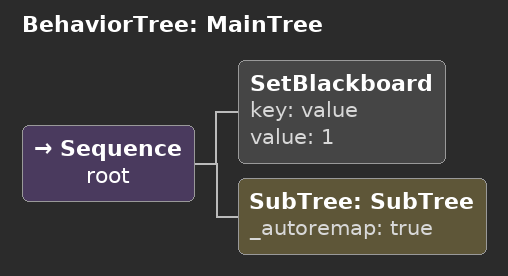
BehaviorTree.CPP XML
<root BTCPP_format="4">
        <BehaviorTree ID="MainTree">
            <Sequence name="root">
                <SetBlackboard key="value" value="1"/>
                <SubTree ID="SubTree" _autoremap="true"/>
            </Sequence>
        </BehaviorTree>
    </root>
